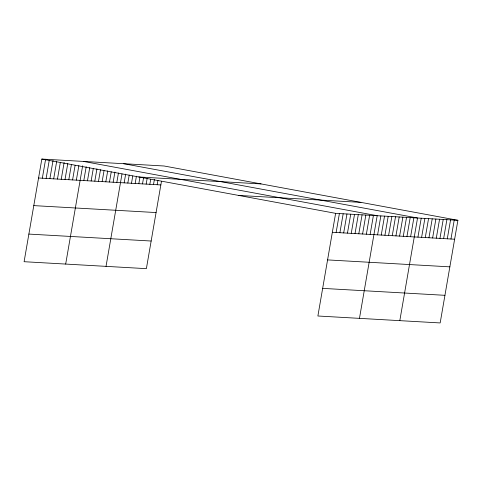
<?xml version="1.0" encoding="UTF-8"?>
<svg xmlns="http://www.w3.org/2000/svg" width="482" height="482" viewBox="0 0 482 482"><rect width="100%" height="100%" fill="white"/><g stroke="black" fill="none" stroke-linecap="round" stroke-linejoin="round"><path stroke-width="0.72" d="M457.9 220.292L335.617 213.345L317.885 315.999L440.168 322.94L457.9 220.292L164.115 166.001L41.832 159.06L24.1 261.708L146.383 268.655L161.476 181.292M42.338 178.207L45.609 159.271M46.121 178.418L49.266 160.217M49.899 178.635L53.044 160.428M53.677 178.852L56.695 161.374M57.46 179.063L60.352 162.314M61.238 179.28L64.13 162.53M65.016 179.491L67.787 163.47M68.799 179.708L71.438 164.416M72.577 179.925L75.096 165.356M76.355 180.135L78.873 165.573M65.679 264.07L82.651 165.79M83.808 180.557L86.194 166.724M87.477 180.768L89.736 167.658M91.14 180.979L93.279 168.598M94.809 181.184L96.948 168.808M98.479 181.395L100.491 169.742M102.148 181.6L104.034 170.676M105.817 181.81L107.703 170.887M109.486 182.015L111.246 171.821M113.156 182.226L114.915 172.032M116.825 182.437L118.458 172.966M106.028 266.359L122 173.906M124.157 182.853L125.669 174.11M127.826 183.058L129.212 175.05M131.496 183.268L132.755 175.984M135.165 183.479L136.424 176.195M138.834 183.684L139.967 177.129M142.503 183.895L143.636 177.34M146.173 184.1L147.179 178.274M149.842 184.311L150.721 179.214M153.511 184.516L154.391 179.418M157.174 184.727L157.933 180.358M336.123 232.499L339.394 213.562M339.906 232.71L343.172 213.779M343.684 232.927L346.956 213.99M347.462 233.137L350.733 214.207M351.245 233.354L354.511 214.424M355.023 233.571L358.295 214.635M358.801 233.782L362.072 214.852M362.584 233.999L365.85 215.062M366.362 234.216L369.634 215.279M370.14 234.427L373.411 215.496M359.464 318.361L377.189 215.707L83.41 161.416M377.593 234.848L380.858 215.918M381.256 235.059L384.528 216.123M384.925 235.27L388.197 216.334M388.594 235.475L391.866 216.545M392.264 235.686L395.535 216.749M395.933 235.891L399.204 216.96M399.602 236.102L402.874 217.165M403.271 236.307L406.543 217.376M406.941 236.517L410.206 217.581M410.61 236.728L413.875 217.792M399.813 320.651L417.545 218.003L123.76 163.711M417.942 237.144L421.214 218.207M421.611 237.349L424.883 218.418M425.281 237.56L428.552 218.623M428.95 237.765L432.221 218.834M432.619 237.975L435.891 219.045M436.288 238.186L439.56 219.25M439.958 238.391L443.223 219.461M443.627 238.602L446.892 219.665M447.29 238.807L450.562 219.876M450.959 239.018L454.231 220.081M138.78 176.972L261.063 183.919M38.56 177.991L160.843 184.937M238.668 195.433L360.952 202.374M33.788 205.615L156.072 212.562M332.345 232.282L454.628 239.223M28.872 234.083L151.155 241.024M327.573 259.906L449.857 266.853M322.657 288.375L444.94 295.315M41.832 159.06L335.617 213.345"/></g></svg>
